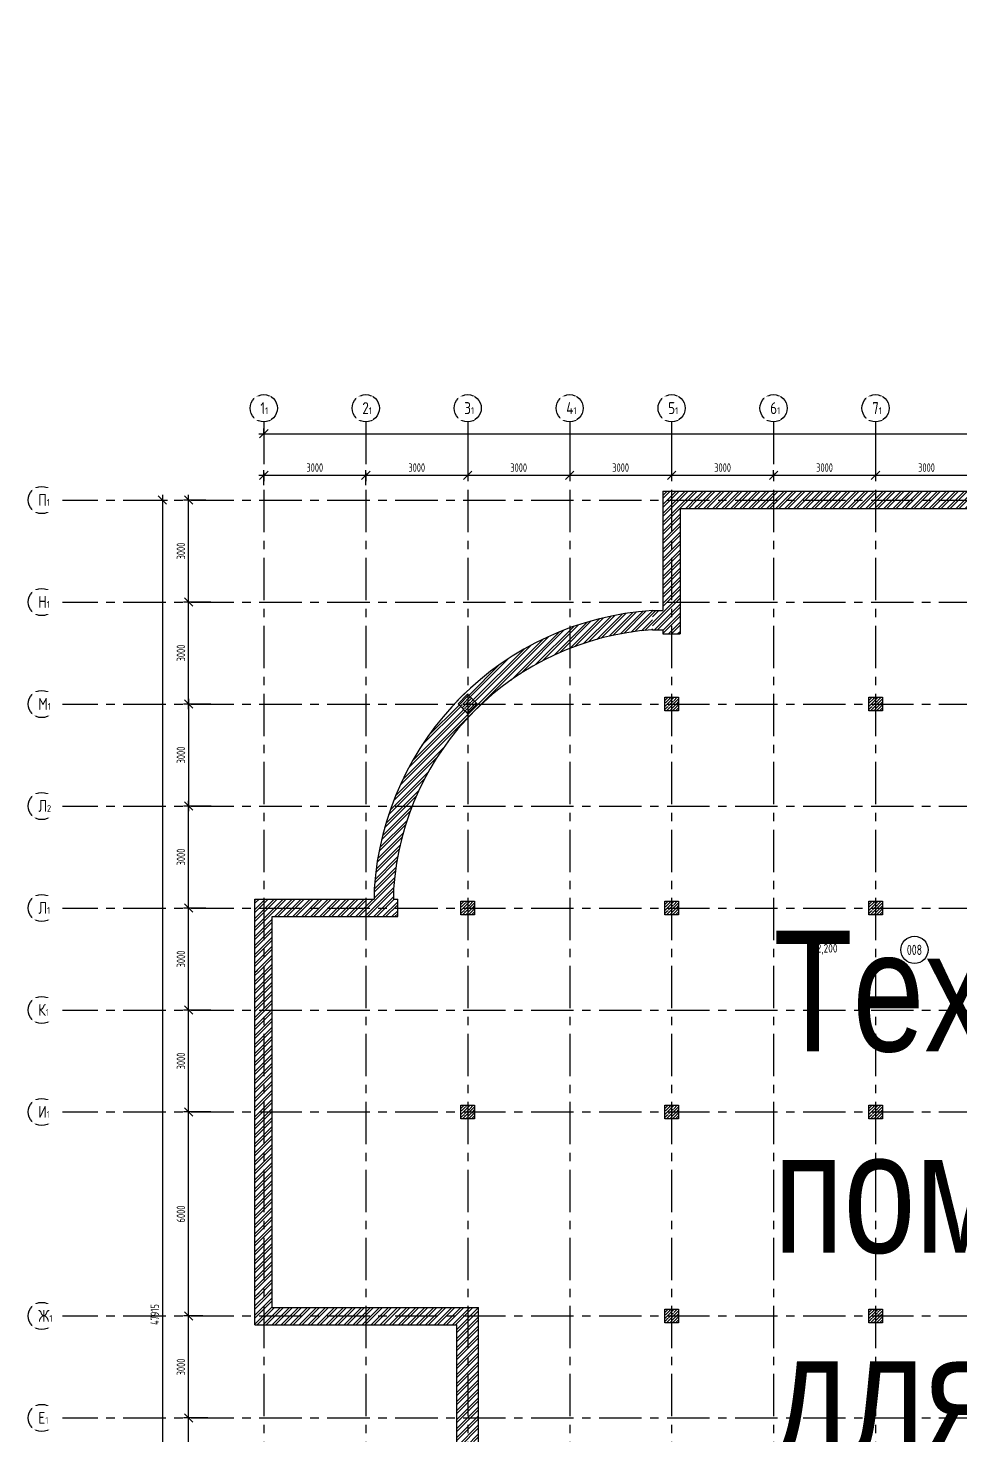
# Model space of a CAD drawing. Header units: millimetres. Extents: x -106726 to 8952771, y -150083 to 686385.
# Drawn here: x -13364 to 14080, y -72131 to -30725 of the extents above; entities that cross this region are included whole.
import ezdxf
from ezdxf import colors
from ezdxf.entities.mleader import LeaderData, LeaderLine
from ezdxf.enums import TextEntityAlignment as Align
from ezdxf.math import Vec2, Vec3

# ---------------------------------------------------------------- set-up
doc = ezdxf.new("R2018")
doc.units = ezdxf.units.MM
doc.linetypes.add('CENTER', pattern=[2, 1.25, -0.25, 0.25, -0.25])
doc.layers.get('Defpoints').update_dxf_attribs({"color": 8})
doc.layers.add('АР_Названия помещений', color=124, linetype='Continuous', lineweight=5, plot=False)
doc.layers.add('АР_Номер помещения', color=1, linetype='Continuous', lineweight=25)
doc.styles.add('ISOCPEUR', font='isocpeur.ttf', dxfattribs={"width": 0.7})
doc.styles.get("Standard").update_dxf_attribs({"font": 'arial.ttf'})
doc.styles.add('ГОСТ 2.304', font='isocpeur.ttf', dxfattribs={"width": 0.7})
doc.dimstyles.new('СПДС', dxfattribs={"dimscale": 100, "dimtxt": 2.5, "dimasz": 2.5, "dimexe": 1.5, "dimexo": 0, "dimgap": 1, "dimtad": 1, "dimdec": 0, "dimrnd": 1, "dimtxsty": 'ГОСТ 2.304', "dimblk": 'OBLIQUE', "dimcen": 2.5, "dimdle": 1.5, "dimadec": 0, "dimazin": 2, "dimtfac": 0.75, "dimtdec": 0, "dimtmove": 1, "dimatfit": 3, "dimfxl": 1, "dimtolj": 1, "dimarcsym": 1})
pattern_1 = [(45, (331452.74, -175205.68), (-132.58252, 132.58252), []), (45, (331541.13, -175205.68), (-132.58252, 132.58252), [])]
pattern_2 = [(45, (346742.01, -175205.68), (-132.58252, 132.58252), []), (45, (346830.4, -175205.68), (-132.58252, 132.58252), [])]

# ---------------------------------------------------------------- blocks, each defined once
blk = doc.blocks.new('_Oblique')
at = {"color": 8, "linetype": 'ByBlock', "lineweight": -2}
blk.add_line((-0.5, -0.5), (0.5, 0.5), dxfattribs=at)
blk = doc.blocks.new('*D852')
at = {"color": 8, "lineweight": -2, "ltscale": 100, "transparency": 16777216}
for p, q in [((-8219, -71605), (-8793, -71605)), ((-8643, -74755), (-8643, -71455)), ((-8080, -74605), (-8793, -74605))]:
    blk.add_line(p, q, dxfattribs=at)
at = {"layer": 'Defpoints', "color": 0, "ltscale": 100, "transparency": 16777216}
for p in [(-8643, -71605), (-8219, -71605), (-8080, -74605)]:
    blk.add_point(p, dxfattribs=at)
at = {"color": 8, "lineweight": -2, "ltscale": 100, "transparency": 16777216, "xscale": 250, "yscale": 250, "zscale": 250}
for p, rotation in [((-8643, -71605), 90), ((-8643, -74605), 270)]:
    blk.add_blockref('_Oblique', p, dxfattribs=dict(at, rotation=rotation))
at = {"color": 8, "ltscale": 100, "transparency": 16777216, "insert": (-8868, -73105), "char_height": 250, "attachment_point": 5, "rotation": 90, "style": 'ГОСТ 2.304'}
blk.add_mtext('\\A1;3000', dxfattribs=at)
blk = doc.blocks.new('*D853')
at = {"color": 8, "lineweight": -2, "ltscale": 100, "transparency": 16777216}
for p, q in [((-8219, -68605), (-8793, -68605)), ((-8643, -71755), (-8643, -68455)), ((-8080, -71605), (-8793, -71605))]:
    blk.add_line(p, q, dxfattribs=at)
at = {"layer": 'Defpoints', "color": 0, "ltscale": 100, "transparency": 16777216}
for p in [(-8643, -68605), (-8219, -68605), (-8080, -71605)]:
    blk.add_point(p, dxfattribs=at)
at = {"color": 8, "lineweight": -2, "ltscale": 100, "transparency": 16777216, "xscale": 250, "yscale": 250, "zscale": 250}
for p, rotation in [((-8643, -68605), 90), ((-8643, -71605), 270)]:
    blk.add_blockref('_Oblique', p, dxfattribs=dict(at, rotation=rotation))
at = {"color": 8, "ltscale": 100, "transparency": 16777216, "insert": (-8868, -70105), "char_height": 250, "attachment_point": 5, "rotation": 90, "style": 'ГОСТ 2.304'}
blk.add_mtext('\\A1;3000', dxfattribs=at)
blk = doc.blocks.new('*D833')
at = {"color": 8, "lineweight": -2, "ltscale": 100, "transparency": 16777216}
for p, q in [((-8643, -68755), (-8643, -62455)), ((-7988, -62605), (-8793, -62605)), ((-8219, -68605), (-8793, -68605))]:
    blk.add_line(p, q, dxfattribs=at)
at = {"layer": 'Defpoints', "color": 0, "ltscale": 100, "transparency": 16777216}
for p in [(-8643, -62605), (-7988, -62605), (-8219, -68605)]:
    blk.add_point(p, dxfattribs=at)
at = {"color": 8, "lineweight": -2, "ltscale": 100, "transparency": 16777216, "xscale": 250, "yscale": 250, "zscale": 250}
for p, rotation in [((-8643, -62605), 90), ((-8643, -68605), 270)]:
    blk.add_blockref('_Oblique', p, dxfattribs=dict(at, rotation=rotation))
at = {"color": 8, "ltscale": 100, "transparency": 16777216, "insert": (-8868, -65605), "char_height": 250, "attachment_point": 5, "rotation": 90, "style": 'ГОСТ 2.304'}
blk.add_mtext('\\A1;6000', dxfattribs=at)
blk = doc.blocks.new('*D834')
at = {"color": 8, "lineweight": -2, "ltscale": 100, "transparency": 16777216}
for p, q in [((-8131, -59605), (-8793, -59605)), ((-8643, -62755), (-8643, -59455)), ((-7988, -62605), (-8793, -62605))]:
    blk.add_line(p, q, dxfattribs=at)
at = {"layer": 'Defpoints', "color": 0, "ltscale": 100, "transparency": 16777216}
for p in [(-8643, -59605), (-8131, -59605), (-7988, -62605)]:
    blk.add_point(p, dxfattribs=at)
at = {"color": 8, "lineweight": -2, "ltscale": 100, "transparency": 16777216, "xscale": 250, "yscale": 250, "zscale": 250}
for p, rotation in [((-8643, -59605), 90), ((-8643, -62605), 270)]:
    blk.add_blockref('_Oblique', p, dxfattribs=dict(at, rotation=rotation))
at = {"color": 8, "ltscale": 100, "transparency": 16777216, "insert": (-8868, -61105), "char_height": 250, "attachment_point": 5, "rotation": 90, "style": 'ГОСТ 2.304'}
blk.add_mtext('\\A1;3000', dxfattribs=at)
blk = doc.blocks.new('*D835')
at = {"color": 8, "lineweight": -2, "ltscale": 100, "transparency": 16777216}
for p, q in [((-8131, -56605), (-8793, -56605)), ((-8643, -59755), (-8643, -56455)), ((-7988, -59605), (-8793, -59605))]:
    blk.add_line(p, q, dxfattribs=at)
at = {"layer": 'Defpoints', "color": 0, "ltscale": 100, "transparency": 16777216}
for p in [(-8643, -56605), (-8131, -56605), (-7988, -59605)]:
    blk.add_point(p, dxfattribs=at)
at = {"color": 8, "lineweight": -2, "ltscale": 100, "transparency": 16777216, "xscale": 250, "yscale": 250, "zscale": 250}
for p, rotation in [((-8643, -56605), 90), ((-8643, -59605), 270)]:
    blk.add_blockref('_Oblique', p, dxfattribs=dict(at, rotation=rotation))
at = {"color": 8, "ltscale": 100, "transparency": 16777216, "insert": (-8868, -58105), "char_height": 250, "attachment_point": 5, "rotation": 90, "style": 'ГОСТ 2.304'}
blk.add_mtext('\\A1;3000', dxfattribs=at)
blk = doc.blocks.new('*D836')
at = {"color": 8, "lineweight": -2, "ltscale": 100, "transparency": 16777216}
for p, q in [((-7983, -53605), (-8793, -53605)), ((-8643, -56755), (-8643, -53455)), ((-8131, -56605), (-8793, -56605))]:
    blk.add_line(p, q, dxfattribs=at)
at = {"layer": 'Defpoints', "color": 0, "ltscale": 100, "transparency": 16777216}
for p in [(-8643, -53605), (-7983, -53605), (-8131, -56605)]:
    blk.add_point(p, dxfattribs=at)
at = {"color": 8, "lineweight": -2, "ltscale": 100, "transparency": 16777216, "xscale": 250, "yscale": 250, "zscale": 250}
for p, rotation in [((-8643, -53605), 90), ((-8643, -56605), 270)]:
    blk.add_blockref('_Oblique', p, dxfattribs=dict(at, rotation=rotation))
at = {"color": 8, "ltscale": 100, "transparency": 16777216, "insert": (-8868, -55105), "char_height": 250, "attachment_point": 5, "rotation": 90, "style": 'ГОСТ 2.304'}
blk.add_mtext('\\A1;3000', dxfattribs=at)
blk = doc.blocks.new('*D837')
at = {"color": 8, "lineweight": -2, "ltscale": 100, "transparency": 16777216}
for p, q in [((-8131, -47605), (-8793, -47605)), ((-8643, -50755), (-8643, -47455)), ((-7988, -50605), (-8793, -50605))]:
    blk.add_line(p, q, dxfattribs=at)
at = {"layer": 'Defpoints', "color": 0, "ltscale": 100, "transparency": 16777216}
for p in [(-8643, -47605), (-8131, -47605), (-7988, -50605)]:
    blk.add_point(p, dxfattribs=at)
at = {"color": 8, "lineweight": -2, "ltscale": 100, "transparency": 16777216, "xscale": 250, "yscale": 250, "zscale": 250}
for p, rotation in [((-8643, -47605), 90), ((-8643, -50605), 270)]:
    blk.add_blockref('_Oblique', p, dxfattribs=dict(at, rotation=rotation))
at = {"color": 8, "ltscale": 100, "transparency": 16777216, "insert": (-8868, -49105), "char_height": 250, "attachment_point": 5, "rotation": 90, "style": 'ГОСТ 2.304'}
blk.add_mtext('\\A1;3000', dxfattribs=at)
blk = doc.blocks.new('*D838')
at = {"color": 8, "lineweight": -2, "ltscale": 100, "transparency": 16777216}
for p, q in [((-8131, -44605), (-8793, -44605)), ((-8643, -47755), (-8643, -44455)), ((-7988, -47605), (-8793, -47605))]:
    blk.add_line(p, q, dxfattribs=at)
at = {"layer": 'Defpoints', "color": 0, "ltscale": 100, "transparency": 16777216}
for p in [(-8643, -44605), (-8131, -44605), (-7988, -47605)]:
    blk.add_point(p, dxfattribs=at)
at = {"color": 8, "lineweight": -2, "ltscale": 100, "transparency": 16777216, "xscale": 250, "yscale": 250, "zscale": 250}
for p, rotation in [((-8643, -44605), 90), ((-8643, -47605), 270)]:
    blk.add_blockref('_Oblique', p, dxfattribs=dict(at, rotation=rotation))
at = {"color": 8, "ltscale": 100, "transparency": 16777216, "insert": (-8868, -46105), "char_height": 250, "attachment_point": 5, "rotation": 90, "style": 'ГОСТ 2.304'}
blk.add_mtext('\\A1;3000', dxfattribs=at)
blk = doc.blocks.new('*D839')
at = {"color": 8, "lineweight": -2, "ltscale": 100, "transparency": 16777216}
for p, q in [((-9469, -44605), (-9263, -44605)), ((-9413, -44455), (-9413, -92670)), ((-9469, -92520), (-9263, -92520))]:
    blk.add_line(p, q, dxfattribs=at)
at = {"layer": 'Defpoints', "color": 0, "ltscale": 100, "transparency": 16777216}
for p in [(-9469, -44605), (-9469, -92520), (-9413, -92520)]:
    blk.add_point(p, dxfattribs=at)
at = {"color": 8, "lineweight": -2, "ltscale": 100, "transparency": 16777216, "xscale": 250, "yscale": 250, "zscale": 250}
for p, rotation in [((-9413, -44605), 90), ((-9413, -92520), 270)]:
    blk.add_blockref('_Oblique', p, dxfattribs=dict(at, rotation=rotation))
at = {"color": 8, "ltscale": 100, "transparency": 16777216, "insert": (-9638, -68563), "char_height": 250, "attachment_point": 5, "rotation": 90, "style": 'ГОСТ 2.304'}
blk.add_mtext('\\A1;47915', dxfattribs=at)
blk = doc.blocks.new('_DotSmall')
at = {"color": 8, "linetype": 'ByBlock', "const_width": 0.5}
blk.add_lwpolyline([(-0.0625, 0, 1), (0.0625, 0, 1)], format="xyb", close=True, dxfattribs=at)
blk = doc.blocks.new('*D832')
at = {"color": 8, "lineweight": -2, "ltscale": 100, "transparency": 16777216}
for p, q in [((-8643, -50455), (-8643, -53755)), ((-7988, -50605), (-8793, -50605)), ((-7983, -53605), (-8793, -53605))]:
    blk.add_line(p, q, dxfattribs=at)
at = {"layer": 'Defpoints', "color": 0, "ltscale": 100, "transparency": 16777216}
for p in [(-7988, -50605), (-8643, -53605), (-7983, -53605)]:
    blk.add_point(p, dxfattribs=at)
at = {"color": 8, "lineweight": -2, "ltscale": 100, "transparency": 16777216, "xscale": 250, "yscale": 250, "zscale": 250}
for p, rotation in [((-8643, -50605), 90), ((-8643, -53605), 270)]:
    blk.add_blockref('_Oblique', p, dxfattribs=dict(at, rotation=rotation))
at = {"color": 8, "ltscale": 100, "transparency": 16777216, "insert": (-8868, -52105), "char_height": 250, "attachment_point": 5, "rotation": 90, "style": 'ГОСТ 2.304'}
blk.add_mtext('\\A1;3000', dxfattribs=at)
blk = doc.blocks.new('*D799')
at = {"color": 8, "lineweight": -2, "ltscale": 100, "transparency": 16777216}
for p, q in [((-6580, -43876), (-3280, -43876)), ((-6430, -44170), (-6430, -43726)), ((-3430, -44170), (-3430, -43726))]:
    blk.add_line(p, q, dxfattribs=at)
at = {"layer": 'Defpoints', "color": 0, "ltscale": 100, "transparency": 16777216}
for p in [(-3430, -43876), (-6430, -44170), (-3430, -44170)]:
    blk.add_point(p, dxfattribs=at)
at = {"color": 8, "lineweight": -2, "ltscale": 100, "transparency": 16777216, "xscale": 250, "yscale": 250, "zscale": 250, "rotation": 180}
blk.add_blockref('_Oblique', (-6430, -43876), dxfattribs=at)
at = {"color": 8, "lineweight": -2, "ltscale": 100, "transparency": 16777216, "xscale": 250, "yscale": 250, "zscale": 250}
blk.add_blockref('_Oblique', (-3430, -43876), dxfattribs=at)
at = {"color": 8, "ltscale": 100, "transparency": 16777216, "insert": (-4930, -43651), "char_height": 250, "attachment_point": 5, "style": 'ГОСТ 2.304'}
blk.add_mtext('\\A1;3000', dxfattribs=at)
blk = doc.blocks.new('*D800')
at = {"color": 8, "lineweight": -2, "ltscale": 100, "transparency": 16777216}
for p, q in [((-430, -42906), (-430, -44026)), ((-3580, -43876), (-280, -43876)), ((-3430, -44170), (-3430, -43726))]:
    blk.add_line(p, q, dxfattribs=at)
at = {"layer": 'Defpoints', "color": 0, "ltscale": 100, "transparency": 16777216}
for p in [(-430, -42906), (-430, -43876), (-3430, -44170)]:
    blk.add_point(p, dxfattribs=at)
at = {"color": 8, "lineweight": -2, "ltscale": 100, "transparency": 16777216, "xscale": 250, "yscale": 250, "zscale": 250, "rotation": 180}
blk.add_blockref('_Oblique', (-3430, -43876), dxfattribs=at)
at = {"color": 8, "lineweight": -2, "ltscale": 100, "transparency": 16777216, "xscale": 250, "yscale": 250, "zscale": 250}
blk.add_blockref('_Oblique', (-430, -43876), dxfattribs=at)
at = {"color": 8, "ltscale": 100, "transparency": 16777216, "insert": (-1930, -43651), "char_height": 250, "attachment_point": 5, "style": 'ГОСТ 2.304'}
blk.add_mtext('\\A1;3000', dxfattribs=at)
blk = doc.blocks.new('*D801')
at = {"color": 8, "lineweight": -2, "ltscale": 100, "transparency": 16777216}
for p, q in [((-430, -42906), (-430, -44026)), ((2570, -43288), (2570, -44026)), ((-580, -43876), (2720, -43876))]:
    blk.add_line(p, q, dxfattribs=at)
at = {"layer": 'Defpoints', "color": 0, "ltscale": 100, "transparency": 16777216}
for p in [(-430, -42906), (2570, -43288), (2570, -43876)]:
    blk.add_point(p, dxfattribs=at)
at = {"color": 8, "lineweight": -2, "ltscale": 100, "transparency": 16777216, "xscale": 250, "yscale": 250, "zscale": 250, "rotation": 180}
blk.add_blockref('_Oblique', (-430, -43876), dxfattribs=at)
at = {"color": 8, "lineweight": -2, "ltscale": 100, "transparency": 16777216, "xscale": 250, "yscale": 250, "zscale": 250}
blk.add_blockref('_Oblique', (2570, -43876), dxfattribs=at)
at = {"color": 8, "ltscale": 100, "transparency": 16777216, "insert": (1070, -43651), "char_height": 250, "attachment_point": 5, "style": 'ГОСТ 2.304'}
blk.add_mtext('\\A1;3000', dxfattribs=at)
blk = doc.blocks.new('*D802')
at = {"color": 8, "lineweight": -2, "ltscale": 100, "transparency": 16777216}
for p, q in [((2570, -43288), (2570, -44026)), ((2420, -43876), (5720, -43876)), ((5570, -43494), (5570, -44026))]:
    blk.add_line(p, q, dxfattribs=at)
at = {"layer": 'Defpoints', "color": 0, "ltscale": 100, "transparency": 16777216}
for p in [(2570, -43288), (5570, -43494), (5570, -43876)]:
    blk.add_point(p, dxfattribs=at)
at = {"color": 8, "lineweight": -2, "ltscale": 100, "transparency": 16777216, "xscale": 250, "yscale": 250, "zscale": 250, "rotation": 180}
blk.add_blockref('_Oblique', (2570, -43876), dxfattribs=at)
at = {"color": 8, "lineweight": -2, "ltscale": 100, "transparency": 16777216, "xscale": 250, "yscale": 250, "zscale": 250}
blk.add_blockref('_Oblique', (5570, -43876), dxfattribs=at)
at = {"color": 8, "ltscale": 100, "transparency": 16777216, "insert": (4070, -43651), "char_height": 250, "attachment_point": 5, "style": 'ГОСТ 2.304'}
blk.add_mtext('\\A1;3000', dxfattribs=at)
blk = doc.blocks.new('*D803')
at = {"color": 8, "lineweight": -2, "ltscale": 100, "transparency": 16777216}
for p, q in [((5420, -43876), (8720, -43876)), ((5570, -43494), (5570, -44026)), ((8570, -43876), (8570, -43726))]:
    blk.add_line(p, q, dxfattribs=at)
at = {"layer": 'Defpoints', "color": 0, "ltscale": 100, "transparency": 16777216}
for p in [(5570, -43494), (8570, -43876), (8570, -43876)]:
    blk.add_point(p, dxfattribs=at)
at = {"color": 8, "lineweight": -2, "ltscale": 100, "transparency": 16777216, "xscale": 250, "yscale": 250, "zscale": 250, "rotation": 180}
blk.add_blockref('_Oblique', (5570, -43876), dxfattribs=at)
at = {"color": 8, "lineweight": -2, "ltscale": 100, "transparency": 16777216, "xscale": 250, "yscale": 250, "zscale": 250}
blk.add_blockref('_Oblique', (8570, -43876), dxfattribs=at)
at = {"color": 8, "ltscale": 100, "transparency": 16777216, "insert": (7070, -43651), "char_height": 250, "attachment_point": 5, "style": 'ГОСТ 2.304'}
blk.add_mtext('\\A1;3000', dxfattribs=at)
blk = doc.blocks.new('*D810')
at = {"color": 8, "lineweight": -2, "ltscale": 100, "transparency": 16777216}
for p, q in [((8420, -43876), (11720, -43876)), ((8570, -43876), (8570, -43726)), ((11570, -43494), (11570, -44026))]:
    blk.add_line(p, q, dxfattribs=at)
at = {"layer": 'Defpoints', "color": 0, "ltscale": 100, "transparency": 16777216}
for p in [(8570, -43876), (11570, -43494), (11570, -43876)]:
    blk.add_point(p, dxfattribs=at)
at = {"color": 8, "lineweight": -2, "ltscale": 100, "transparency": 16777216, "xscale": 250, "yscale": 250, "zscale": 250, "rotation": 180}
blk.add_blockref('_Oblique', (8570, -43876), dxfattribs=at)
at = {"color": 8, "lineweight": -2, "ltscale": 100, "transparency": 16777216, "xscale": 250, "yscale": 250, "zscale": 250}
blk.add_blockref('_Oblique', (11570, -43876), dxfattribs=at)
at = {"color": 8, "ltscale": 100, "transparency": 16777216, "insert": (10070, -43651), "char_height": 250, "attachment_point": 5, "style": 'ГОСТ 2.304'}
blk.add_mtext('\\A1;3000', dxfattribs=at)
blk = doc.blocks.new('*D811')
at = {"color": 8, "lineweight": -2, "ltscale": 100, "transparency": 16777216}
for p, q in [((11420, -43876), (14720, -43876)), ((11570, -43494), (11570, -44026)), ((14570, -43500), (14570, -44026))]:
    blk.add_line(p, q, dxfattribs=at)
at = {"layer": 'Defpoints', "color": 0, "ltscale": 100, "transparency": 16777216}
for p in [(11570, -43494), (14570, -43500), (14570, -43876)]:
    blk.add_point(p, dxfattribs=at)
at = {"color": 8, "lineweight": -2, "ltscale": 100, "transparency": 16777216, "xscale": 250, "yscale": 250, "zscale": 250, "rotation": 180}
blk.add_blockref('_Oblique', (11570, -43876), dxfattribs=at)
at = {"color": 8, "lineweight": -2, "ltscale": 100, "transparency": 16777216, "xscale": 250, "yscale": 250, "zscale": 250}
blk.add_blockref('_Oblique', (14570, -43876), dxfattribs=at)
at = {"color": 8, "ltscale": 100, "transparency": 16777216, "insert": (13070, -43651), "char_height": 250, "attachment_point": 5, "style": 'ГОСТ 2.304'}
blk.add_mtext('\\A1;3000', dxfattribs=at)
blk = doc.blocks.new('*D824')
at = {"color": 8, "lineweight": -2, "ltscale": 100, "transparency": 16777216}
for p, q in [((-6430, -42654), (-6430, -42504)), ((57080, -42654), (57080, -42504)), ((-6580, -42654), (57230, -42654))]:
    blk.add_line(p, q, dxfattribs=at)
at = {"layer": 'Defpoints', "color": 0, "ltscale": 100, "transparency": 16777216}
for p in [(-6430, -42654), (57080, -42654), (57080, -42654)]:
    blk.add_point(p, dxfattribs=at)
at = {"color": 8, "lineweight": -2, "ltscale": 100, "transparency": 16777216, "xscale": 250, "yscale": 250, "zscale": 250, "rotation": 180}
blk.add_blockref('_Oblique', (-6430, -42654), dxfattribs=at)
at = {"color": 8, "lineweight": -2, "ltscale": 100, "transparency": 16777216, "xscale": 250, "yscale": 250, "zscale": 250}
blk.add_blockref('_Oblique', (57080, -42654), dxfattribs=at)
at = {"color": 8, "ltscale": 100, "transparency": 16777216, "insert": (25325, -42429), "char_height": 250, "attachment_point": 5, "style": 'ГОСТ 2.304'}
blk.add_mtext('\\A1;63510', dxfattribs=at)
blk = doc.blocks.new('*U388')
at = {"layer": 'АР_Номер помещения', "color": 8}
blk.add_circle((-11974, -849), 400, dxfattribs=at)
at = {"color": 8, "style": 'ISOCPEUR', "width": 0.7, "flags": 1}
blk.add_attdef('КАТЕГОРИЯ', (-499, -2092), '', height=250, dxfattribs=at)
at = {"layer": 'АР_Номер помещения', "color": 8, "style": 'ISOCPEUR', "width": 0.7}
blk.add_attdef('НОМЕР_ПОМЕЩЕНИЯ', text='', height=300, dxfattribs=at).set_placement((-11974, -849), align=Align.MIDDLE_CENTER)

msp = doc.modelspace()

# ---------------------------------------------------------------- hatches: boundary and pattern name
at = {"ltscale": 100}
h = msp.add_hatch(dxfattribs=at)
h.set_pattern_fill('ANSI32', color=256, scale=500)
h.set_pattern_definition(pattern_1)
h.paths.add_polyline_path([(6324.9, -44345), (5309.9, -44345), (5309.9, -47854.8), (5009.9, -47854.8), (5009.9, -48421.7), (5309.9, -48421.7), (5309.9, -48545), (5819.9, -48545), (5819.9, -44855), (6324.9, -44855)])
h = msp.add_hatch(dxfattribs=at)
h.set_pattern_fill('ANSI32', color=256, scale=500)
h.set_pattern_definition(pattern_1)
h.paths.add_polyline_path([(12544.5, -44345), (6307.8, -44345), (6307.8, -44855), (12590.2, -44855), (12590.2, -44463.9), (12544.5, -44463.9)])
h = msp.add_hatch(dxfattribs=at)
h.set_pattern_fill('ANSI32', color=256, scale=500)
h.set_pattern_definition(pattern_1)
h.paths.add_polyline_path([(14829.9, -44345), (14829.9, -44866.1), (14829.9, -47084.2), (14319.9, -47084.2), (14319.9, -44855), (12471.4, -44855), (12471.4, -44345)])
h = msp.add_hatch(dxfattribs=at)
h.set_pattern_fill('ANSI32', color=256, scale=500)
h.set_pattern_definition(pattern_2)
h.paths.add_polyline_path([(-430.1, -50881.2), (-432, -50883.1), (-710.1, -50605), (-432, -50317.4), (-149.2, -50600.3)], flags=16)
edge = h.paths.add_edge_path()
edge.add_line((-2490.1, -56345), (-2613.4, -56345))
edge.add_line((-2613.4, -56345), (-2613.4, -56045))
edge.add_arc((5578.1, -56613.2), 8211.2, 93.96796, 176.03204, ccw=False)
edge.add_line((5009.9, -48421.7), (5009.9, -47854.8))
edge.add_arc((5569.9, -56604.9), 8768, 93.66159, 123.74508)
edge.add_arc((5569.9, -56605), 8768.1, 123.74482, 152.84496)
edge.add_arc((5569.9, -56605), 8768.1, 152.84496, 176.33816)
edge.add_line((-3180.3, -56045), (-3180.3, -56345))
edge.add_line((-3180.3, -56345), (-6690.1, -56344.9))
edge.add_line((-6690.1, -56344.9), (-6690.1, -58445.7))
edge.add_line((-6690.1, -58445.7), (-6571.1, -58445.7))
edge.add_line((-6571.1, -58445.7), (-6571.1, -58561.6))
edge.add_line((-6571.1, -58561.6), (-6180.1, -58561.6))
edge.add_line((-6180.1, -58561.6), (-6180.1, -56855))
edge.add_line((-6180.1, -56855), (-2490.1, -56855.3))
edge.add_line((-2490.1, -56855.3), (-2490.1, -56345))
h = msp.add_hatch(dxfattribs=at)
h.set_pattern_fill('ANSI35', color=256, scale=500)
h.set_pattern_definition([(45, (-957799.89, -10722.74), (-88.388348, 88.388348), []), (45, (-957711.5, -10722.74), (-88.388348, 88.388348), [156.25, -31.25, 0, -31.25])])
h.paths.add_polyline_path([(-432, -50317.4), (-714.9, -50600.3), (-432, -50883.1), (-149.2, -50600.3)])
h = msp.add_hatch(dxfattribs=at)
h.set_pattern_fill('ANSI35', color=256, scale=500)
h.set_pattern_definition([(45, (-951682.16, -10533.53), (-88.388348, 88.388348), []), (45, (-951593.77, -10533.53), (-88.388348, 88.388348), [156.25, -31.25, 0, -31.25])])
h.paths.add_polyline_path([(5769.9, -50405), (5369.9, -50405), (5369.9, -50805), (5769.9, -50805)])
h = msp.add_hatch(dxfattribs=at)
h.set_pattern_fill('ANSI35', color=256, scale=500)
h.set_pattern_definition([(45, (-945682.16, -10533.53), (-88.388348, 88.388348), []), (45, (-945593.77, -10533.53), (-88.388348, 88.388348), [156.25, -31.25, 0, -31.25])])
h.paths.add_polyline_path([(11769.9, -50405), (11369.9, -50405), (11369.9, -50805), (11769.9, -50805)])
h = msp.add_hatch(dxfattribs=at)
h.set_pattern_fill('ANSI35', color=256, scale=500)
h.set_pattern_definition([(45, (-957682.16, -16533.53), (-88.388348, 88.388348), []), (45, (-957593.77, -16533.53), (-88.388348, 88.388348), [156.25, -31.25, 0, -31.25])])
h.paths.add_polyline_path([(-230.1, -56405), (-630.1, -56405), (-630.1, -56805), (-230.1, -56805)])
h = msp.add_hatch(dxfattribs=at)
h.set_pattern_fill('ANSI35', color=256, scale=500)
h.set_pattern_definition([(45, (-951682.16, -16533.53), (-88.388348, 88.388348), []), (45, (-951593.77, -16533.53), (-88.388348, 88.388348), [156.25, -31.25, 0, -31.25])])
h.paths.add_polyline_path([(5769.9, -56405), (5369.9, -56405), (5369.9, -56805), (5769.9, -56805)])
h = msp.add_hatch(dxfattribs=at)
h.set_pattern_fill('ANSI35', color=256, scale=500)
h.set_pattern_definition([(45, (-945682.16, -16533.53), (-88.388348, 88.388348), []), (45, (-945593.77, -16533.53), (-88.388348, 88.388348), [156.25, -31.25, 0, -31.25])])
h.paths.add_polyline_path([(11769.9, -56405), (11369.9, -56405), (11369.9, -56805), (11769.9, -56805)])
h = msp.add_hatch(dxfattribs=at)
h.set_pattern_fill('ANSI32', color=256, scale=500)
h.set_pattern_definition(pattern_2)
h.paths.add_polyline_path([(-6180.1, -58494.7), (-6571.1, -58494.7), (-6571.1, -58429.7), (-6690.1, -58429.7), (-6690.1, -68068.4), (-6180.1, -68068.4)])
h = msp.add_hatch(dxfattribs=at)
h.set_pattern_fill('ANSI35', color=256, scale=500)
h.set_pattern_definition([(45, (-957682.16, -22533.53), (-88.388348, 88.388348), []), (45, (-957593.77, -22533.53), (-88.388348, 88.388348), [156.25, -31.25, 0, -31.25])])
h.paths.add_polyline_path([(-230.1, -62405), (-630.1, -62405), (-630.1, -62805), (-230.1, -62805)])
h = msp.add_hatch(dxfattribs=at)
h.set_pattern_fill('ANSI35', color=256, scale=500)
h.set_pattern_definition([(45, (-951682.16, -22533.53), (-88.388348, 88.388348), []), (45, (-951593.77, -22533.53), (-88.388348, 88.388348), [156.25, -31.25, 0, -31.25])])
h.paths.add_polyline_path([(5769.9, -62405), (5369.9, -62405), (5369.9, -62805), (5769.9, -62805)])
h = msp.add_hatch(dxfattribs=at)
h.set_pattern_fill('ANSI35', color=256, scale=500)
h.set_pattern_definition([(45, (-945682.16, -22533.53), (-88.388348, 88.388348), []), (45, (-945593.77, -22533.53), (-88.388348, 88.388348), [156.25, -31.25, 0, -31.25])])
h.paths.add_polyline_path([(11769.9, -62405), (11369.9, -62405), (11369.9, -62805), (11769.9, -62805)])
h = msp.add_hatch(dxfattribs=at)
h.set_pattern_fill('ANSI32', color=256, scale=500)
h.set_pattern_definition(pattern_2)
h.paths.add_polyline_path([(-6180.1, -67930), (-6571.1, -67930), (-6571.1, -67865), (-6690.1, -67865), (-6690.1, -68865), (-750.2, -68865), (-110.2, -68355), (-6180.1, -68355)])
h = msp.add_hatch(dxfattribs=at)
h.set_pattern_fill('ANSI32', color=256, scale=500)
h.set_pattern_definition(pattern_2)
h.paths.add_polyline_path([(-750.1, -72430.3), (-110, -72430.3), (-110.1, -68355), (-750.2, -68865)])
h.paths.add_polyline_path([(-750.1, -86057), (-110.1, -86057), (-110.1, -73530.3), (-750.2, -73530.3)])
h.paths.add_polyline_path([(-110.1, -87267), (-750.1, -87267), (-750.1, -91638.2), (-110.1, -91638.2)])
h = msp.add_hatch(dxfattribs=at)
h.set_pattern_fill('ANSI35', color=256, scale=500)
h.set_pattern_definition([(45, (-951682.16, -28533.53), (-88.388348, 88.388348), []), (45, (-951593.77, -28533.53), (-88.388348, 88.388348), [156.25, -31.25, 0, -31.25])])
h.paths.add_polyline_path([(5769.9, -68405), (5369.9, -68405), (5369.9, -68805), (5769.9, -68805)])
h = msp.add_hatch(dxfattribs=at)
h.set_pattern_fill('ANSI35', color=256, scale=500)
h.set_pattern_definition([(45, (-945682.16, -28533.53), (-88.388348, 88.388348), []), (45, (-945593.77, -28533.53), (-88.388348, 88.388348), [156.25, -31.25, 0, -31.25])])
h.paths.add_polyline_path([(11769.9, -68405), (11369.9, -68405), (11369.9, -68805), (11769.9, -68805)])

# ---------------------------------------------------------------- linework, layer by layer
at = {"linetype": 'CENTER', "ltscale": 1000}
for p, q in [((-6430.1, -42303.6), (-6430.1, -96574.9)), ((-3430.1, -42303.6), (-3430.1, -96574.9)), ((-430.1, -42303.6), (-430.1, -96574.9)), ((2569.9, -42303.6), (2569.9, -96574.9)), ((5569.9, -42303.6), (5569.9, -96574.9)), ((8569.9, -42303.6), (8569.9, -96574.9)), ((11569.9, -42303.6), (11569.9, -96574.9)), ((-12563.8, -44605), (70614.6, -44605)), ((-12563.8, -47605), (70614.6, -47605)), ((-12563.8, -50605), (70614.6, -50605)), ((-12563.8, -53605), (70614.6, -53605)), ((-12563.8, -56605), (70614.6, -56605)), ((-12563.8, -59605), (70614.6, -59605)), ((-12563.8, -62605), (70614.6, -62605)), ((-12563.8, -68605), (70614.6, -68605)), ((-12563.8, -71605), (70614.6, -71605))]:
    msp.add_line(p, q, dxfattribs=at)
at = {"ltscale": 100}
for p, q in [((5309.9, -44345), (5309.9, -47854.8)), ((5309.9, -44345), (7842.8, -44345)), ((7783.2, -44345), (13990, -44345)), ((13749.9, -44345), (14829.9, -44345)), ((5819.9, -44855), (5819.9, -48545)), ((5819.9, -44855), (7777.8, -44855)), ((7075.1, -44855), (13925, -44855)), ((13814.9, -44855), (14319.9, -44855)), ((5309.9, -48421.7), (5309.9, -48545)), ((5309.9, -48545), (5819.9, -48545)), ((-6690.1, -58706.6), (-6690.1, -56345)), ((-6690.1, -56345), (-3180.3, -56345)), ((-2613.4, -56345), (-2490.1, -56345)), ((-2490.1, -56855), (-2490.1, -56345)), ((-6180.1, -58641.6), (-6180.1, -56855)), ((-6180.1, -56855), (-2490.1, -56855)), ((-6690.1, -68110.4), (-6690.1, -58429.7)), ((-6180.1, -68045.4), (-6180.1, -58494.7)), ((-6690.1, -68865), (-6690.1, -67865)), ((-6180.1, -68355), (-6180.1, -67930)), ((-6180.1, -68355), (-110.2, -68355)), ((-110.2, -72430.3), (-110.2, -68355)), ((-6690.1, -68865), (-750.2, -68865)), ((-750.2, -72430.3), (-750.2, -68865))]:
    msp.add_line(p, q, dxfattribs=at)
for points in [[(5009.9, -47854.8), (5309.9, -47854.8)], [(5009.9, -48421.7), (5309.9, -48421.7)], [(-3180.3, -56045), (-3180.3, -56345)], [(-2613.4, -56045), (-2613.4, -56345)]]:
    msp.add_lwpolyline(points, dxfattribs=at)
for points in [[(-714.9, -50600.3), (-432, -50317.4), (-149.2, -50600.3), (-432, -50883.1)], [(5369.9, -50405), (5769.9, -50405), (5769.9, -50805), (5369.9, -50805)], [(11369.9, -50405), (11769.9, -50405), (11769.9, -50805), (11369.9, -50805)], [(-630.1, -56405), (-230.1, -56405), (-230.1, -56805), (-630.1, -56805)], [(5369.9, -56405), (5769.9, -56405), (5769.9, -56805), (5369.9, -56805)], [(11369.9, -56405), (11769.9, -56405), (11769.9, -56805), (11369.9, -56805)], [(-630.1, -62405), (-230.1, -62405), (-230.1, -62805), (-630.1, -62805)], [(5369.9, -62405), (5769.9, -62405), (5769.9, -62805), (5369.9, -62805)], [(11369.9, -62405), (11769.9, -62405), (11769.9, -62805), (11369.9, -62805)], [(5369.9, -68405), (5769.9, -68405), (5769.9, -68805), (5369.9, -68805)], [(11369.9, -68405), (11769.9, -68405), (11769.9, -68805), (11369.9, -68805)]]:
    msp.add_lwpolyline(points, close=True, dxfattribs=at)
at = {"ltscale": 0.5}
for centre in [(-6430.1, -41903.6), (-3430.1, -41903.6), (-430.1, -41903.6), (2569.9, -41903.6), (5569.9, -41903.6), (8569.9, -41903.6), (11569.9, -41903.6), (-12963.8, -44605), (-12963.8, -47605), (-12963.8, -50605), (-12963.8, -53605), (-12963.8, -56605), (-12963.8, -59605), (-12963.8, -62605), (-12963.8, -68605), (-12963.8, -71605)]:
    msp.add_circle(centre, 400, dxfattribs=at)
at = {"ltscale": 100}
for radius, start, end in [(8768.1, 93.66184, 176.33816), (8202.4, 93.91476, 176.08524)]:
    msp.add_arc((5569.9, -56605), radius, start, end, dxfattribs=at)

# ---------------------------------------------------------------- block references
ref = msp.add_blockref('*U388', (24688.9, -56987.4))
ref.add_attrib('НОМЕР_ПОМЕЩЕНИЯ', '008', dxfattribs={"layer": 'АР_Номер помещения', "color": 8, "height": 300, "style": 'ISOCPEUR', "width": 0.7}).set_placement((12714.8, -57836.7), align=Align.MIDDLE_CENTER)
lines = msp.add_mtext('\\W0.8000;Техническое помещение для прокладки инженерных коммуникаций', dxfattribs={"layer": 'АР_Названия помещений', "color": 8, "insert": (8569.9, -57266.7), "char_height": 3554.348, "width": 926.94, "attachment_point": 1})
ref.add_attrib('ИМЯ_ПОМЕЩЕНИЯ', '', (8569.9, -57266.7), dxfattribs={"flags": 104}).embed_mtext(lines)

# ---------------------------------------------------------------- dimensions: what is measured, and where the dimension line sits
for base, p1, p2, picture, middle in [((-430.1, -43876), (-3430.1, -44169.9), (-430.1, -42906.2), '*D800', (-1930.1, -43651)), ((2569.9, -43876), (-430.1, -42906.2), (2569.9, -43288.3), '*D801', (1069.9, -43651)), ((5569.9, -43876), (2569.9, -43288.3), (5569.9, -43494), '*D802', (4069.9, -43651)), ((-3430.1, -43876), (-6430.1, -44169.9), (-3430.1, -44169.9), '*D799', (-4930.1, -43651)), ((8569.9, -43876), (5569.9, -43494), (8569.9, -43876), '*D803', (7069.9, -43651)), ((11569.9, -43876), (8569.9, -43876), (11569.9, -43494), '*D810', (10069.9, -43651)), ((14569.9, -43876), (11569.9, -43494), (14569.9, -43499.7), '*D811', (13069.9, -43651))]:
    dim = msp.add_linear_dim(base=base, p1=p1, p2=p2, dimstyle='СПДС', override={"dimclrd": 8, "dimclre": 8, "dimclrt": 8}, dxfattribs=at)
    dim.commit()
    dim.dimension.update_dxf_attribs({"geometry": picture, "text_midpoint": middle})
for base, p1, p2, picture, middle in [((-9413.3, -92520), (-9469.1, -44605), (-9469.1, -92520), '*D839', (-9638.3, -68562.5)), ((-8642.7, -44605), (-7988.5, -47605), (-8131.5, -44605), '*D838', (-8867.7, -46105)), ((-8642.7, -47605), (-7988.5, -50605), (-8131.5, -47605), '*D837', (-8867.7, -49105)), ((-8642.7, -53605), (-7988.5, -50605), (-7983.3, -53605), '*D832', (-8867.7, -52105)), ((-8642.7, -53605), (-8131.5, -56605), (-7983.3, -53605), '*D836', (-8867.7, -55105)), ((-8642.7, -56605), (-7988.5, -59605), (-8131.5, -56605), '*D835', (-8867.7, -58105)), ((-8642.7, -59605), (-7988.5, -62605), (-8131.5, -59605), '*D834', (-8867.7, -61105)), ((-8642.7, -62605), (-8219.3, -68605), (-7988.5, -62605), '*D833', (-8867.7, -65605)), ((-8642.7, -68605), (-8079.8, -71605), (-8219.3, -68605), '*D853', (-8867.7, -70105)), ((-8642.7, -71605), (-8079.8, -74605), (-8219.3, -71605), '*D852', (-8867.7, -73105))]:
    dim = msp.add_linear_dim(base=base, p1=p1, p2=p2, angle=90, dimstyle='СПДС', override={"dimclrd": 8, "dimclre": 8, "dimclrt": 8}, dxfattribs=at)
    dim.commit()
    dim.dimension.update_dxf_attribs({"geometry": picture, "text_midpoint": middle})

# ---------------------------------------------------------------- leaders
ml = msp.add_multileader_mtext('Standard')
ml.set_content('{\\W0.8;-2,200}', color=8, style='ISOCPEUR')
ml.set_leader_properties(color=8, linetype='Continuous', lineweight=-1)
ml.set_arrow_properties(name='DOTSMALL')
ml.build(insert=Vec2(0, 0))
ml.multileader.update_dxf_attribs({"has_text_frame": 1, "text_left_attachment_type": 4, "text_right_attachment_type": 4, "dogleg_length": 100, "arrow_head_size": 180})
ctx = ml.context
ctx.base_point, ctx.char_height, ctx.arrow_head_size, ctx.landing_gap_size, ctx.plane_origin = Vec3(9649.4, -57998.8, 0), 250, 180, 50, Vec3(9568, -59276.9, 0)
ctx.left_attachment, ctx.right_attachment = 4, 4
notes = []
notes.append((ctx, [(0, (0, 0, 0), (0, 0), (1, 0), 1, [])]))
ctx.mtext.insert, ctx.mtext.width, ctx.mtext.defined_height, ctx.mtext.line_spacing_style, ctx.mtext.flow_direction = Vec3(9699.4, -57665.5, 0), 769.989, 343.9, 2, 5
ml = msp.add_multileader_mtext('Standard')
ml.set_content('{\\W0.8;-2,500}', color=8, style='ISOCPEUR')
ml.set_leader_properties(color=8, linetype='Continuous', lineweight=-1)
ml.set_arrow_properties(name='DOTSMALL')
ml.build(insert=Vec2(0, 0))
ml.multileader.update_dxf_attribs({"has_text_frame": 1, "text_left_attachment_type": 4, "text_right_attachment_type": 4, "dogleg_length": 100, "arrow_head_size": 180})
ctx = ml.context
ctx.base_point, ctx.char_height, ctx.arrow_head_size, ctx.landing_gap_size, ctx.plane_origin = Vec3(32567.7, -56108.9, -2), 250, 180, 50, Vec3(32486.3, -57376.4, -2)
ctx.left_attachment, ctx.right_attachment = 4, 4
notes.append((ctx, [(0, (0, 0, 0), (0, 0), (1, 0), 1, [])]))
ctx.mtext.insert, ctx.mtext.width, ctx.mtext.defined_height, ctx.mtext.line_spacing_style, ctx.mtext.flow_direction = Vec3(32617.7, -55775.5, -2), 801.086, 330.7, 2, 5
ml = msp.add_multileader_mtext('Standard')
ml.set_content('{\\W0.8;-2,500}', color=8, style='ISOCPEUR')
ml.set_leader_properties(color=8, linetype='Continuous', lineweight=-1)
ml.set_arrow_properties(name='DOTSMALL')
ml.build(insert=Vec2(0, 0))
ml.multileader.update_dxf_attribs({"has_text_frame": 1, "text_left_attachment_type": 4, "text_right_attachment_type": 4, "dogleg_length": 100, "arrow_head_size": 180})
ctx = ml.context
ctx.base_point, ctx.char_height, ctx.arrow_head_size, ctx.landing_gap_size, ctx.plane_origin = Vec3(4708.8, -82837.6), 250, 180, 50, Vec3(4627.4, -84105.2)
ctx.left_attachment, ctx.right_attachment = 4, 4
notes.append((ctx, [(0, (0, 0, 0), (0, 0), (1, 0), 1, [])]))
ctx.mtext.insert, ctx.mtext.width, ctx.mtext.line_spacing_style, ctx.mtext.flow_direction = Vec3(4758.8, -82504.3), 852.697, 2, 5
for ctx, leaders in notes:
    for number, flags, end, landing, length, lines in leaders:
        leader = LeaderData()
        leader.index, (leader.has_last_leader_line, leader.has_dogleg_vector, leader.attachment_direction) = number, flags
        leader.last_leader_point, leader.dogleg_vector, leader.dogleg_length = Vec3(end), Vec3(landing), length
        for number, points, colour, breaks in lines:
            line = LeaderLine()
            line.index, line.vertices, line.color, line.breaks = number, Vec3.list(points), colors.encode_raw_color(colour), breaks
            leader.lines.append(line)
        ctx.leaders.append(leader)

# ---------------------------------------------------------------- next in the draw order: texts
at = {"char_height": 350, "attachment_point": 1, "line_spacing_factor": 1.149209, "style": 'ГОСТ 2.304', "bg_fill": 2}
for s, insert, width in [('{\\W0.8;1\\H0.57143x;1}', (-6529.9, -41725.9), 123.867), ('{\\W0.8;2\\H0.57143x;1}', (-3529.9, -41725.9), 123.867), ('{\\W0.8;3\\H0.57143x;1}', (-529.9, -41725.9), 123.867), ('{\\W0.8;4\\H0.57143x;1}', (2470.1, -41725.9), 123.867), ('{\\W0.8;5\\H0.57143x;1}', (5470.1, -41725.9), 123.867), ('{\\W0.8;6\\H0.57143x;1}', (8470.1, -41725.9), 123.867), ('{\\W0.8;7\\H0.57143x;1}', (11470.1, -41725.9), 123.867), ('{\\W0.8;П\\H0.57143x;1}', (-13063.6, -44427.2), 528.82), ('{\\W0.8;Н\\H0.57143x;1}', (-13063.6, -47427.2), 528.82), ('{\\W0.8;М\\H0.57143x;1}', (-13063.6, -50427.2), 528.82), ('{\\W0.8;Л\\H0.57143x;2}', (-13063.6, -53427.2), 528.82), ('{\\W0.8;Л\\H0.57143x;1}', (-13063.6, -56427.2), 528.82), ('{\\W0.8;К\\H0.57143x;1}', (-13063.6, -59427.2), 528.82), ('{\\W0.8;И\\H0.57143x;1}', (-13063.6, -62427.2), 528.82), ('{\\W0.8;Ж\\H0.57143x;1}', (-13063.6, -68427.2), 528.82), ('{\\W0.8;Е\\H0.57143x;1}', (-13063.6, -71427.2), 528.82)]:
    msp.add_mtext(s, dxfattribs=dict(at, insert=insert, width=width))

# ---------------------------------------------------------------- next in the draw order: dimensions: what is measured, and where the dimension line sits
at = {"ltscale": 100}
dim = msp.add_linear_dim(base=(57079.9, -42653.6), p1=(-6430.1, -42653.6), p2=(57079.9, -42653.6), dimstyle='СПДС', override={"dimclrd": 8, "dimclre": 8, "dimclrt": 8}, dxfattribs=at)
dim.commit()
dim.dimension.update_dxf_attribs({"geometry": '*D824', "text_midpoint": (25324.9, -42428.6)})

# ---------------------------------------------------------------- next in the draw order: leaders
ml = msp.add_multileader_mtext('Standard')
ml.set_content('{\\W0.8;-2,800}', color=8, style='ISOCPEUR')
ml.set_leader_properties(color=8, linetype='Continuous', lineweight=-1)
ml.set_arrow_properties(name='DOTSMALL')
ml.build(insert=Vec2(0, 0))
ml.multileader.update_dxf_attribs({"has_text_frame": 1, "text_left_attachment_type": 4, "text_right_attachment_type": 4, "dogleg_length": 100, "arrow_head_size": 180})
ctx = ml.context
ctx.base_point, ctx.char_height, ctx.arrow_head_size, ctx.landing_gap_size, ctx.plane_origin = Vec3(35449.5, -99089.5, 0), 250, 180, 50, Vec3(35368.1, -100367.6, 0)
ctx.left_attachment, ctx.right_attachment = 4, 4
notes = []
notes.append((ctx, [(0, (0, 0, 0), (0, 0), (1, 0), 1, [])]))
ctx.mtext.insert, ctx.mtext.width, ctx.mtext.defined_height, ctx.mtext.line_spacing_style, ctx.mtext.flow_direction = Vec3(35499.5, -98756.2, 0), 769.989, 343.9, 2, 5
ml = msp.add_multileader_mtext('Standard')
ml.set_content('{\\W0.8;-2,300}', color=8, style='ISOCPEUR')
ml.set_leader_properties(color=8, linetype='Continuous', lineweight=-1)
ml.set_arrow_properties(name='DOTSMALL')
ml.build(insert=Vec2(0, 0))
ml.multileader.update_dxf_attribs({"has_text_frame": 1, "text_left_attachment_type": 4, "text_right_attachment_type": 4, "dogleg_length": 100, "arrow_head_size": 180})
ctx = ml.context
ctx.base_point, ctx.char_height, ctx.arrow_head_size, ctx.landing_gap_size, ctx.plane_origin = Vec3(43950.7, -102790.7, 0), 250, 180, 50, Vec3(43869.3, -104068.9, 0)
ctx.left_attachment, ctx.right_attachment = 4, 4
notes.append((ctx, [(0, (0, 0, 0), (0, 0), (1, 0), 1, [])]))
ctx.mtext.insert, ctx.mtext.width, ctx.mtext.defined_height, ctx.mtext.line_spacing_style, ctx.mtext.flow_direction = Vec3(44000.7, -102457.4, 0), 769.989, 343.9, 2, 5
for ctx, leaders in notes:
    for number, flags, end, landing, length, lines in leaders:
        leader = LeaderData()
        leader.index, (leader.has_last_leader_line, leader.has_dogleg_vector, leader.attachment_direction) = number, flags
        leader.last_leader_point, leader.dogleg_vector, leader.dogleg_length = Vec3(end), Vec3(landing), length
        for number, points, colour, breaks in lines:
            line = LeaderLine()
            line.index, line.vertices, line.color, line.breaks = number, Vec3.list(points), colors.encode_raw_color(colour), breaks
            leader.lines.append(line)
        ctx.leaders.append(leader)

doc.saveas('drawing.dxf')
